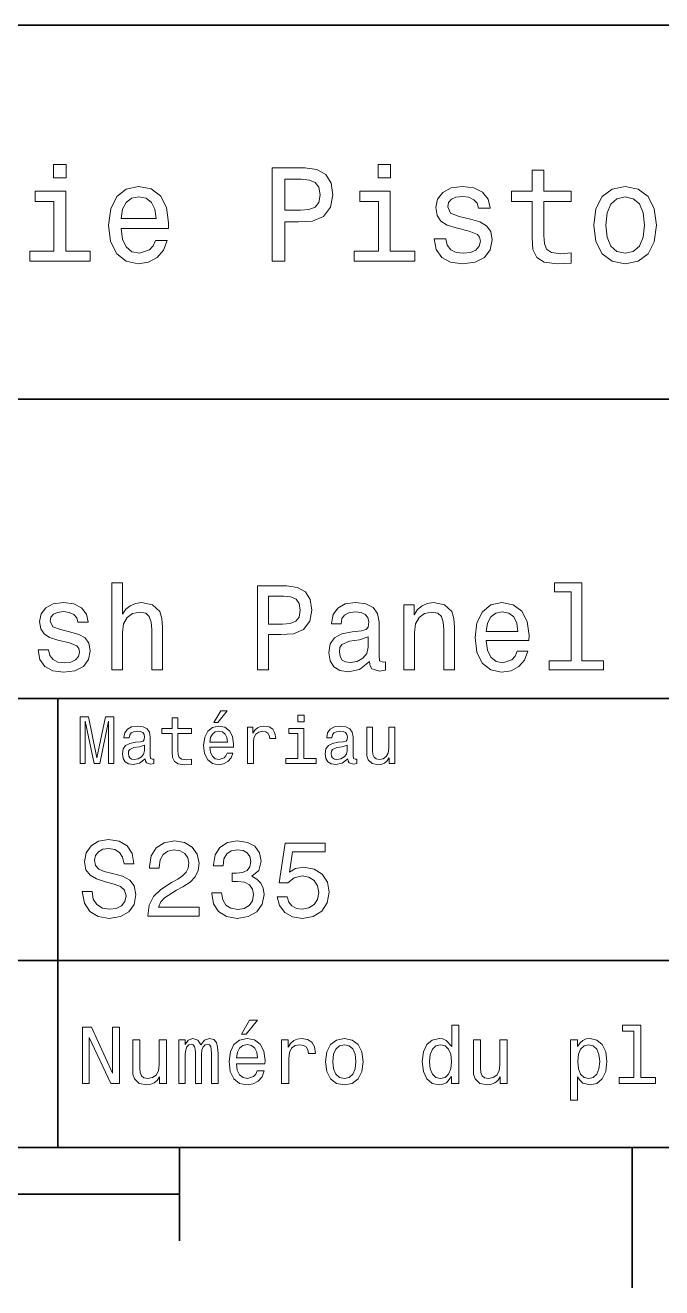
# Model space of a CAD drawing. Extents: x 0 to 297, y 0 to 210.
# Drawn here: x 190.3 to 224.3, y 2.5 to 70 of the extents above; entities that cross this region are included whole.
import ezdxf

# ---------------------------------------------------------------- set-up
doc = ezdxf.new("R2010")
doc.units = 0

msp = doc.modelspace()

# ---------------------------------------------------------------- linework, layer by layer
at = {"color": 7, "lineweight": 35}
for p, q in [((97, 70), (287, 70)), ((162, 50), (287, 50)), ((162, 34), (287, 34)), ((162, 20), (287, 20)), ((10, 10), (287, 10)), ((97, 10), (287, 10)), ((98.5, 7.5), (198.5, 7.5))]:
    msp.add_line(p, q, dxfattribs=at)
at = {"color": 7, "lineweight": 35, "ltscale": 0.35}
msp.add_line((192, 20), (192, 34), dxfattribs=at)
at = {"color": 7, "lineweight": 35, "ltscale": 0.25}
msp.add_line((192, 10), (192, 20), dxfattribs=at)
at = {"color": 7, "lineweight": 35, "ltscale": 0.125}
msp.add_line((198.5, 10), (198.5, 5), dxfattribs=at)
at = {"color": 7, "lineweight": 35, "ltscale": 0.1875}
msp.add_line((222.699997, 10), (222.699997, 2.5), dxfattribs=at)
at = {"color": 7, "lineweight": 13}
for points in [[(192.439484, 62.554031), (191.769455, 62.554031), (191.769455, 61.833572), (192.439484, 61.833572)], [(203.462524, 57.381123), (204.125351, 57.381123), (204.125351, 59.492073), (204.860229, 59.492073), (205.602295, 59.528095), (206.193085, 59.780258), (206.574921, 60.270172), (206.704605, 60.940201), (206.603745, 61.559795), (206.315552, 62.013687), (205.840057, 62.287464), (205.191635, 62.381123), (203.462524, 62.381123)], [(209.788177, 62.554031), (209.118149, 62.554031), (209.118149, 61.833572), (209.788177, 61.833572)], [(217.353027, 60.579971), (217.353027, 58.64193), (217.396255, 58.015129), (217.597992, 57.582851), (218.001434, 57.330688), (218.685883, 57.244236), (219.43515, 57.280258), (219.43515, 57.827808), (218.887604, 57.78458), (218.390488, 57.842216), (218.123917, 58.022331), (218.008652, 58.324928), (217.98703, 58.75), (217.98703, 60.579971), (219.43515, 60.579971), (219.43515, 61.120316), (217.98703, 61.120316), (217.98703, 62.251438), (217.353027, 62.251438), (217.353027, 61.120316), (216.257935, 61.120316), (216.257935, 60.579971)], [(205.01152, 61.76873), (205.443802, 61.725502), (205.760803, 61.588615), (205.94812, 61.336452), (206.01297, 60.940201), (205.940918, 60.522331), (205.746399, 60.270172), (205.414978, 60.140488), (204.96109, 60.104465), (204.125351, 60.104465), (204.125351, 61.76873)], [(192.417862, 57.914265), (192.417862, 61.120316), (190.789627, 61.120316), (190.789627, 60.579971), (191.783859, 60.579971), (191.783859, 57.914265), (190.48703, 57.914265), (190.48703, 57.381123), (193.729111, 57.381123), (193.729111, 57.914265)], [(195.37175, 59.131844), (197.907776, 59.131844), (197.914978, 59.427231), (197.799713, 60.255764), (197.482712, 60.875359), (196.978378, 61.25), (196.30835, 61.386887), (195.65274, 61.242794), (195.148407, 60.839336), (194.824203, 60.183716), (194.708923, 59.319164), (194.817001, 58.432995), (195.141205, 57.78458), (195.638321, 57.381123), (196.286743, 57.244236), (196.848694, 57.337894), (197.309799, 57.582851), (197.648407, 57.971901), (197.842941, 58.490631), (197.216141, 58.490631), (197.086456, 58.20245), (196.899139, 57.986309), (196.365997, 57.8134), (195.955322, 57.892651), (195.645538, 58.14481), (195.443802, 58.555473), (195.37175, 59.110229)], [(195.37175, 59.664986), (195.451004, 60.162102), (195.645538, 60.529537), (195.940918, 60.75288), (196.329971, 60.83213), (196.711807, 60.75288), (197.007202, 60.529537), (197.187317, 60.162102), (197.252167, 59.664986)], [(209.766571, 57.914265), (209.766571, 61.120316), (208.138321, 61.120316), (208.138321, 60.579971), (209.132568, 60.579971), (209.132568, 57.914265), (207.835724, 57.914265), (207.835724, 57.381123), (211.077805, 57.381123), (211.077805, 57.914265)], [(214.060516, 59.636166), (213.44812, 59.780258), (212.994232, 59.945965), (212.842941, 60.28458), (212.886169, 60.522331), (213.03746, 60.695244), (213.282425, 60.803314), (213.635437, 60.846542), (213.97406, 60.803314), (214.240631, 60.67363), (214.413544, 60.479107), (214.485596, 60.219738), (215.105194, 60.219738), (215.105194, 60.23415), (214.997116, 60.70245), (214.701721, 61.069885), (214.240631, 61.30043), (213.635437, 61.386887), (213.023056, 61.30043), (212.57637, 61.062679), (212.29538, 60.709652), (212.208939, 60.262966), (212.273773, 59.830688), (212.475494, 59.528095), (212.806915, 59.311958), (213.289627, 59.16066), (213.995682, 58.987751), (214.427948, 58.807636), (214.543228, 58.663544), (214.586456, 58.447407), (214.521606, 58.180836), (214.348694, 57.979107), (214.067719, 57.849422), (213.693085, 57.806194), (213.296829, 57.849422), (213.008636, 58.000721), (212.814117, 58.245674), (212.734863, 58.584293), (212.122482, 58.584293), (212.223343, 58.007923), (212.518738, 57.590057), (212.98703, 57.337894), (213.635437, 57.244236), (214.312683, 57.337894), (214.809799, 57.590057), (215.112396, 57.993515), (215.220459, 58.519451), (215.141205, 58.973343), (214.917862, 59.283138), (214.55043, 59.484871)], [(220.65274, 59.311958), (220.768005, 58.432995), (221.099426, 57.78458), (221.625366, 57.381123), (222.331421, 57.244236), (223.030258, 57.381123), (223.556198, 57.777374), (223.887604, 58.425793), (224.010086, 59.311958), (223.887604, 60.190922), (223.556198, 60.846542), (223.030258, 61.242794), (222.331421, 61.386887), (221.625366, 61.242794), (221.099426, 60.839336), (220.768005, 60.190922)], [(221.301147, 59.319164), (221.365997, 59.967579), (221.567719, 60.435879), (221.891937, 60.72406), (222.331421, 60.824928), (222.763687, 60.72406), (223.087891, 60.443081), (223.289627, 59.967579), (223.361679, 59.319164), (223.289627, 58.663544), (223.087891, 58.188038), (222.763687, 57.899853), (222.331421, 57.806194), (221.891937, 57.899853), (221.567719, 58.188038), (221.365997, 58.663544)], [(194.881851, 35.530258), (195.452454, 35.530258), (195.452454, 37.540344), (195.510818, 38.000721), (195.698853, 38.337894), (195.990646, 38.545387), (196.379684, 38.623199), (196.690933, 38.558357), (196.885452, 38.383286), (196.982712, 38.091499), (197.015137, 37.70245), (197.015137, 35.530258), (197.585739, 35.530258), (197.585739, 37.819164), (197.559799, 38.279537), (197.443085, 38.662102), (197.060532, 39.012245), (196.463989, 39.135445), (196.139771, 39.090057), (195.860962, 38.966858), (195.627533, 38.772331), (195.452454, 38.506485), (195.452454, 40.185879), (194.881851, 40.185879)], [(202.662827, 35.530258), (203.259369, 35.530258), (203.259369, 37.430115), (203.920761, 37.430115), (204.588623, 37.462536), (205.120331, 37.68948), (205.463989, 38.130402), (205.580704, 38.733429), (205.489929, 39.291065), (205.23056, 39.699566), (204.802597, 39.945965), (204.219025, 40.030258), (202.662827, 40.030258)], [(219.437317, 39.706051), (219.437317, 36.010086), (218.263702, 36.010086), (218.263702, 35.530258), (221.175079, 35.530258), (221.175079, 36.010086), (220.007935, 36.010086), (220.007935, 40.185879), (218.542511, 40.185879), (218.542511, 39.706051)], [(204.056915, 39.479107), (204.445969, 39.440201), (204.731277, 39.317001), (204.899857, 39.090057), (204.958221, 38.733429), (204.893372, 38.357346), (204.718307, 38.130402), (204.420044, 38.013687), (204.011536, 37.981266), (203.259369, 37.981266), (203.259369, 39.479107)], [(192.683731, 37.559795), (192.132568, 37.68948), (191.724075, 37.838615), (191.587906, 38.143372), (191.626801, 38.357346), (191.76297, 38.512966), (191.983429, 38.610229), (192.301163, 38.649136), (192.605911, 38.610229), (192.845825, 38.493515), (193.00145, 38.318443), (193.066284, 38.085014), (193.623932, 38.085014), (193.623932, 38.09798), (193.526657, 38.519451), (193.260818, 38.850143), (192.845825, 39.057636), (192.301163, 39.135445), (191.75, 39.057636), (191.347992, 38.843658), (191.095108, 38.525936), (191.017303, 38.123917), (191.075653, 37.734871), (191.257217, 37.462536), (191.555481, 37.268009), (191.989914, 37.131844), (192.625366, 36.976223), (193.01442, 36.814121), (193.118164, 36.684437), (193.157074, 36.489914), (193.098709, 36.25), (192.943085, 36.068443), (192.690216, 35.951729), (192.353027, 35.912823), (191.996399, 35.951729), (191.737045, 36.087894), (191.561966, 36.308357), (191.490646, 36.61311), (190.939484, 36.61311), (191.030273, 36.094379), (191.296112, 35.7183), (191.71759, 35.491352), (192.301163, 35.407059), (192.910675, 35.491352), (193.358078, 35.7183), (193.630417, 36.081409), (193.727676, 36.554752), (193.656342, 36.963257), (193.455338, 37.242073), (193.124649, 37.42363)], [(208.660675, 35.98415), (208.660675, 35.964695), (208.693085, 35.744236), (208.790344, 35.588615), (209.198853, 35.465416), (209.516571, 35.517288), (209.516571, 35.958214), (209.380402, 35.938759), (209.198853, 36.023052), (209.166428, 36.282421), (209.166428, 38.085014), (209.088623, 38.545387), (208.861679, 38.869595), (208.466141, 39.064121), (207.908508, 39.135445), (207.363846, 39.057636), (206.961823, 38.837173), (206.708939, 38.493515), (206.624649, 38.039623), (206.624649, 38.000721), (207.136902, 38.000721), (207.182281, 38.273052), (207.324936, 38.467579), (207.558365, 38.584293), (207.889053, 38.629681), (208.206787, 38.59726), (208.433716, 38.5), (208.569885, 38.331409), (208.61528, 38.09798), (208.58934, 37.825645), (208.485596, 37.68948), (208.226227, 37.624638), (207.739914, 37.572765), (207.182281, 37.456051), (206.786743, 37.248558), (206.553314, 36.924351), (206.481995, 36.444523), (206.546844, 36.016571), (206.747849, 35.698845), (207.072052, 35.497837), (207.519455, 35.426514), (208.122482, 35.562679)], [(210.495682, 35.530258), (211.066284, 35.530258), (211.066284, 37.540344), (211.124649, 38.000721), (211.312683, 38.337894), (211.604477, 38.545387), (211.99353, 38.623199), (212.304764, 38.558357), (212.499283, 38.383286), (212.596542, 38.091499), (212.628967, 37.70245), (212.628967, 35.530258), (213.19957, 35.530258), (213.19957, 37.819164), (213.173645, 38.279537), (213.056915, 38.662102), (212.674362, 39.012245), (212.07782, 39.135445), (211.747131, 39.090057), (211.468307, 38.966858), (211.228394, 38.759365), (211.040344, 38.480545), (211.040344, 39.012245), (210.495682, 39.012245)], [(214.898422, 37.105907), (217.180847, 37.105907), (217.187317, 37.371758), (217.083588, 38.117435), (216.798279, 38.675072), (216.344391, 39.012245), (215.741364, 39.135445), (215.151306, 39.005764), (214.697418, 38.642651), (214.405624, 38.052593), (214.30188, 37.274494), (214.399139, 36.476944), (214.690933, 35.893372), (215.138336, 35.530258), (215.721909, 35.407059), (216.227676, 35.491352), (216.642654, 35.711815), (216.947418, 36.061958), (217.122482, 36.528816), (216.558365, 36.528816), (216.44165, 36.269451), (216.273056, 36.074928), (215.793228, 35.919308), (215.423645, 35.990631), (215.144821, 36.217579), (214.963257, 36.587173), (214.898422, 37.086452)], [(214.898422, 37.585735), (214.969742, 38.033138), (215.144821, 38.363831), (215.410675, 38.564842), (215.760803, 38.636166), (216.104477, 38.564842), (216.370331, 38.363831), (216.532425, 38.033138), (216.59079, 37.585735)], [(208.595825, 36.749279), (208.518021, 36.412102), (208.310532, 36.152737), (207.999283, 35.98415), (207.61673, 35.925793), (207.370331, 35.958214), (207.195251, 36.061958), (207.085022, 36.243515), (207.052597, 36.496395), (207.078537, 36.723343), (207.182281, 36.885445), (207.597275, 37.067001), (208.122482, 37.14481), (208.595825, 37.30043)], [(200.341492, 32.728386), (200.554031, 32.728386), (201.054749, 33.340778), (200.701736, 33.340778)], [(205.161377, 33.117435), (204.82637, 33.117435), (204.82637, 32.757202), (205.161377, 32.757202)], [(193.183716, 30.530979), (193.46109, 30.530979), (193.46109, 32.80043), (193.929398, 30.530979), (194.239197, 30.530979), (194.703888, 32.80043), (194.703888, 30.530979), (194.984863, 30.530979), (194.984863, 33.030979), (194.545395, 33.030979), (194.08429, 30.826368), (193.626801, 33.030979), (193.183716, 33.030979)], [(196.656342, 30.78314), (196.656342, 30.772333), (196.674347, 30.649855), (196.728394, 30.5634), (196.955338, 30.494957), (197.131851, 30.523775), (197.131851, 30.768732), (197.056198, 30.757925), (196.955338, 30.804754), (196.937317, 30.948847), (196.937317, 31.950287), (196.894089, 32.206051), (196.768005, 32.386166), (196.548264, 32.494236), (196.23848, 32.533859), (195.935883, 32.490635), (195.71254, 32.368156), (195.572052, 32.177231), (195.525223, 31.925072), (195.525223, 31.903458), (195.809799, 31.903458), (195.835022, 32.054756), (195.914261, 32.162823), (196.043945, 32.227665), (196.227661, 32.25288), (196.404175, 32.234871), (196.530258, 32.180836), (196.605911, 32.087173), (196.631119, 31.957493), (196.616714, 31.806194), (196.559082, 31.730547), (196.414978, 31.694523), (196.144806, 31.665705), (195.835022, 31.600864), (195.61528, 31.48559), (195.485596, 31.305475), (195.445969, 31.038904), (195.481995, 30.801151), (195.593658, 30.62464), (195.773773, 30.512968), (196.022339, 30.473343), (196.357346, 30.54899)], [(198.100861, 32.130402), (198.100861, 31.161383), (198.122482, 30.847982), (198.223343, 30.631844), (198.425079, 30.505762), (198.767288, 30.462536), (199.141937, 30.480547), (199.141937, 30.754322), (198.868149, 30.732708), (198.619598, 30.761526), (198.486313, 30.851583), (198.42868, 31.002882), (198.417862, 31.215418), (198.417862, 32.130402), (199.141937, 32.130402), (199.141937, 32.400574), (198.417862, 32.400574), (198.417862, 32.966137), (198.100861, 32.966137), (198.100861, 32.400574), (197.553314, 32.400574), (197.553314, 32.130402)], [(200.121765, 31.40634), (201.389771, 31.40634), (201.393372, 31.554033), (201.335739, 31.9683), (201.177231, 32.278099), (200.925079, 32.465416), (200.590057, 32.533859), (200.262253, 32.461815), (200.010086, 32.260086), (199.847977, 31.932276), (199.790344, 31.5), (199.844376, 31.056915), (200.006485, 30.732708), (200.255051, 30.530979), (200.579254, 30.462536), (200.860229, 30.509365), (201.090775, 30.631844), (201.260086, 30.826368), (201.357346, 31.085733), (201.043945, 31.085733), (200.979111, 30.941643), (200.885452, 30.833572), (200.618881, 30.747118), (200.413544, 30.786743), (200.258652, 30.912823), (200.157776, 31.118155), (200.121765, 31.395533)], [(202.131851, 30.530979), (202.448853, 30.530979), (202.448853, 31.636887), (202.481262, 31.903458), (202.578537, 32.094379), (202.73703, 32.209652), (202.94957, 32.249279), (203.108063, 32.224064), (203.226944, 32.152016), (203.298996, 32.029537), (203.324203, 31.863832), (203.644806, 31.863832), (203.601593, 32.155621), (203.482712, 32.364552), (203.284576, 32.490635), (203.014404, 32.533859), (202.830688, 32.505043), (202.672195, 32.432995), (202.531708, 32.310516), (202.420029, 32.144814), (202.420029, 32.465416), (202.131851, 32.465416)], [(205.150574, 30.79755), (205.150574, 32.400574), (204.336456, 32.400574), (204.336456, 32.130402), (204.833572, 32.130402), (204.833572, 30.79755), (204.185165, 30.79755), (204.185165, 30.530979), (205.806198, 30.530979), (205.806198, 30.79755)], [(207.499283, 30.78314), (207.499283, 30.772333), (207.517288, 30.649855), (207.57132, 30.5634), (207.798264, 30.494957), (207.974777, 30.523775), (207.974777, 30.768732), (207.899139, 30.757925), (207.798264, 30.804754), (207.780258, 30.948847), (207.780258, 31.950287), (207.73703, 32.206051), (207.610947, 32.386166), (207.391205, 32.494236), (207.081406, 32.533859), (206.778824, 32.490635), (206.555481, 32.368156), (206.414978, 32.177231), (206.368149, 31.925072), (206.368149, 31.903458), (206.65274, 31.903458), (206.677948, 32.054756), (206.757202, 32.162823), (206.886887, 32.227665), (207.070602, 32.25288), (207.247116, 32.234871), (207.373199, 32.180836), (207.448853, 32.087173), (207.47406, 31.957493), (207.459656, 31.806194), (207.402023, 31.730547), (207.257919, 31.694523), (206.987747, 31.665705), (206.677948, 31.600864), (206.458206, 31.48559), (206.328537, 31.305475), (206.28891, 31.038904), (206.324921, 30.801151), (206.4366, 30.62464), (206.616714, 30.512968), (206.86528, 30.473343), (207.200287, 30.54899)], [(210.010086, 32.465416), (209.693085, 32.465416), (209.693085, 31.348703), (209.657059, 31.089336), (209.552597, 30.902016), (209.390488, 30.786743), (209.177948, 30.750719), (209.008636, 30.779539), (208.900574, 30.865993), (208.83934, 31.013687), (208.824921, 31.222622), (208.824921, 32.465416), (208.507919, 32.465416), (208.507919, 31.193804), (208.518738, 30.93804), (208.587173, 30.725504), (208.796112, 30.530979), (209.131119, 30.462536), (209.311234, 30.487751), (209.466141, 30.552593), (209.599426, 30.664265), (209.707489, 30.826368), (209.707489, 30.530979), (210.010086, 30.530979)], [(200.121765, 31.672911), (200.161377, 31.921469), (200.258652, 32.105186), (200.406342, 32.216858), (200.600861, 32.256485), (200.791794, 32.216858), (200.939484, 32.105186), (201.029541, 31.921469), (201.061966, 31.672911)], [(196.620316, 31.208212), (196.577087, 31.020893), (196.461823, 30.876801), (196.28891, 30.78314), (196.07637, 30.750719), (195.939484, 30.768732), (195.842224, 30.826368), (195.780975, 30.927233), (195.76297, 31.067722), (195.777374, 31.193804), (195.835022, 31.283861), (196.065567, 31.384726), (196.357346, 31.427954), (196.620316, 31.514408)], [(207.463257, 31.208212), (207.420029, 31.020893), (207.304749, 30.876801), (207.131851, 30.78314), (206.919312, 30.750719), (206.782425, 30.768732), (206.68515, 30.826368), (206.623917, 30.927233), (206.605911, 31.067722), (206.620316, 31.193804), (206.677948, 31.283861), (206.908508, 31.384726), (207.200287, 31.427954), (207.463257, 31.514408)], [(193.824203, 23.680117), (193.299713, 23.680117), (193.414978, 23.069164), (193.703171, 22.619596), (194.146973, 22.348703), (194.746399, 22.250721), (195.340057, 22.342941), (195.783859, 22.596542), (196.066284, 22.994238), (196.170029, 23.518732), (196.083572, 23.991356), (195.841492, 24.296831), (195.44957, 24.49856), (194.925079, 24.648417), (194.47551, 24.757925), (194.181549, 24.884727), (194.014404, 25.069164), (193.96254, 25.357349), (194.014404, 25.616714), (194.164261, 25.812681), (194.394806, 25.945246), (194.711823, 25.991356), (195.034576, 25.933718), (195.288177, 25.778099), (195.455338, 25.518732), (195.536026, 25.167149), (196.060516, 25.167149), (196.060516, 25.178675), (195.968292, 25.720463), (195.697403, 26.12392), (195.270889, 26.377522), (194.694519, 26.463978), (194.175797, 26.377522), (193.772339, 26.135448), (193.51297, 25.760807), (193.420746, 25.276657), (193.495682, 24.844381), (193.714691, 24.550434), (194.060516, 24.354467), (194.533142, 24.204613), (195, 24.072046), (195.351578, 23.945246), (195.564835, 23.760807), (195.639771, 23.461096), (195.570602, 23.155621), (195.391937, 22.925074), (195.121033, 22.780981), (194.769455, 22.734871), (194.377518, 22.798271), (194.077805, 22.98271), (193.887604, 23.282421)], [(196.798264, 22.360231), (199.547546, 22.360231), (199.547546, 22.855909), (197.374634, 22.855909), (197.495682, 23.126802), (197.703171, 23.351585), (198.342941, 23.760807), (198.682999, 23.933718), (199.0634, 24.181557), (199.33429, 24.469742), (199.489914, 24.809799), (199.547546, 25.195967), (199.44957, 25.680117), (199.17868, 26.06052), (198.763687, 26.302595), (198.227661, 26.38905), (197.674347, 26.291067), (197.253601, 26.020174), (196.982712, 25.587896), (196.890488, 25.017292), (196.890488, 24.9366), (197.414978, 24.9366), (197.414978, 24.98271), (197.466858, 25.374641), (197.622482, 25.662825), (197.870316, 25.847263), (198.198853, 25.910664), (198.533142, 25.853027), (198.780975, 25.708935), (198.942368, 25.48415), (199, 25.201729), (198.959656, 24.9366), (198.850143, 24.711817), (198.66571, 24.51585), (198.412109, 24.342941), (198.072052, 24.158503), (197.507202, 23.801153), (197.109512, 23.42075), (196.873199, 22.959656), (196.798264, 22.377522)], [(200.221909, 23.616716), (200.221909, 23.57637), (200.314117, 23.023056), (200.585022, 22.60807), (201.01152, 22.342941), (201.57637, 22.244957), (202.175797, 22.342941), (202.625366, 22.596542), (202.913544, 23), (203.017288, 23.518732), (202.971176, 23.858791), (202.844376, 24.135448), (202.636887, 24.348703), (202.360229, 24.504324), (202.734863, 24.815563), (202.867432, 25.311239), (202.780975, 25.760807), (202.533142, 26.100864), (202.129684, 26.314121), (201.57637, 26.38905), (201.057632, 26.296831), (200.659943, 26.043228), (200.400574, 25.639771), (200.314117, 25.103746), (200.314117, 25.063402), (200.827087, 25.063402), (200.873199, 25.432278), (201.023056, 25.697407), (201.265137, 25.858791), (201.605194, 25.916428), (201.904892, 25.870317), (202.123917, 25.749281), (202.256485, 25.553314), (202.30835, 25.288185), (202.256485, 25.005764), (202.118149, 24.815563), (201.876083, 24.700289), (201.547546, 24.665707), (201.322769, 24.671471), (201.322769, 24.216139), (201.605194, 24.227667), (201.968292, 24.175793), (202.239197, 24.037464), (202.400574, 23.812681), (202.458206, 23.518732), (202.394806, 23.184439), (202.227661, 22.9366), (201.96254, 22.780981), (201.610947, 22.729107), (201.247833, 22.786745), (200.982712, 22.959656), (200.815567, 23.236313), (200.752167, 23.616716)], [(203.714691, 23.40346), (203.841492, 22.930836), (204.123917, 22.56196), (204.53891, 22.331413), (205.069168, 22.244957), (205.651291, 22.348703), (206.106628, 22.631124), (206.394806, 23.080692), (206.504318, 23.657061), (206.406342, 24.193085), (206.129684, 24.613834), (205.697403, 24.884727), (205.138336, 24.98271), (204.706055, 24.913546), (204.371765, 24.723343), (204.533142, 25.801153), (206.285309, 25.801153), (206.285309, 26.273777), (204.146973, 26.273777), (203.829971, 24.152739), (204.291061, 24.152739), (204.625366, 24.423632), (205.05188, 24.521614), (205.420746, 24.458214), (205.703171, 24.273777), (205.881851, 23.991356), (205.945251, 23.628242), (205.881851, 23.265131), (205.697403, 22.98271), (205.414978, 22.804035), (205.05188, 22.740635), (204.746399, 22.780981), (204.510086, 22.913546), (204.337173, 23.121038), (204.250717, 23.40346)], [(193.315567, 13.428675), (193.674347, 13.428675), (193.674347, 15.888329), (194.824203, 13.428675), (195.286743, 13.428675), (195.286743, 16.428675), (194.92363, 16.428675), (194.92363, 13.969021), (193.786743, 16.428675), (193.315567, 16.428675)], [(201.809799, 16.065563), (202.06485, 16.065563), (202.66571, 16.800432), (202.242081, 16.800432)], [(213.048996, 13.787464), (213.048996, 13.428675), (213.429398, 13.428675), (213.429398, 16.532421), (213.053314, 16.532421), (213.053314, 15.395534), (212.763687, 15.724064), (212.586456, 15.801874), (212.383286, 15.832133), (212.015854, 15.745678), (211.730545, 15.503603), (211.544662, 15.114553), (211.479828, 14.591499), (211.544662, 14.068444), (211.730545, 13.675073), (212.015854, 13.428675), (212.383286, 13.346542), (212.586456, 13.376801), (212.768005, 13.454611)], [(222.788193, 16.212536), (222.788193, 13.748559), (222.005768, 13.748559), (222.005768, 13.428675), (223.946686, 13.428675), (223.946686, 13.748559), (223.168594, 13.748559), (223.168594, 16.532421), (222.19165, 16.532421), (222.19165, 16.212536)], [(197.798279, 15.75), (197.417862, 15.75), (197.417862, 14.409943), (197.374634, 14.098703), (197.249283, 13.873919), (197.054749, 13.735591), (196.799713, 13.692364), (196.596542, 13.726946), (196.466858, 13.830692), (196.393372, 14.007925), (196.376083, 14.258646), (196.376083, 15.75), (195.995682, 15.75), (195.995682, 14.224064), (196.008652, 13.917148), (196.090775, 13.662104), (196.341492, 13.428675), (196.743515, 13.346542), (196.959656, 13.376801), (197.145538, 13.454611), (197.305481, 13.588617), (197.435165, 13.783141), (197.435165, 13.428675), (197.798279, 13.428675)], [(198.459656, 13.428675), (198.809799, 13.428675), (198.809799, 14.980548), (198.831406, 15.213978), (198.896255, 15.382565), (198.995682, 15.481989), (199.125366, 15.520894), (199.229111, 15.486312), (199.298279, 15.399857), (199.332855, 15.252882), (199.345825, 15.058358), (199.345825, 13.428675), (199.674347, 13.428675), (199.674347, 14.980548), (199.695969, 15.209655), (199.760803, 15.378242), (199.864548, 15.481989), (199.994232, 15.520894), (200.097977, 15.486312), (200.167145, 15.399857), (200.210373, 15.058358), (200.210373, 13.428675), (200.560516, 13.428675), (200.560516, 15.032421), (200.53891, 15.365274), (200.469742, 15.620317), (200.331406, 15.775937), (200.106628, 15.832133), (199.842941, 15.745678), (199.639771, 15.494957), (199.479828, 15.741355), (199.211823, 15.832133), (198.965424, 15.745678), (198.796829, 15.503603), (198.796829, 15.75), (198.459656, 15.75)], [(201.546112, 14.479107), (203.067719, 14.479107), (203.072052, 14.656341), (203.002884, 15.153459), (202.812683, 15.525217), (202.510086, 15.75), (202.108063, 15.832133), (201.714691, 15.745678), (201.412109, 15.503603), (201.217575, 15.110231), (201.148422, 14.591499), (201.213257, 14.059798), (201.407776, 13.67075), (201.706055, 13.428675), (202.095108, 13.346542), (202.432281, 13.402739), (202.708939, 13.549712), (202.912109, 13.783141), (203.028824, 14.09438), (202.65274, 14.09438), (202.574936, 13.92147), (202.46254, 13.791787), (202.142654, 13.688041), (201.896255, 13.735591), (201.710373, 13.886888), (201.58934, 14.133286), (201.546112, 14.466139)], [(203.958221, 13.428675), (204.338623, 13.428675), (204.338623, 14.755764), (204.377518, 15.075649), (204.494232, 15.304755), (204.684433, 15.443084), (204.939484, 15.490635), (205.129684, 15.460375), (205.272339, 15.373919), (205.358795, 15.226946), (205.389053, 15.028098), (205.773773, 15.028098), (205.721909, 15.378242), (205.579254, 15.628963), (205.341492, 15.78026), (205.017288, 15.832133), (204.796829, 15.797551), (204.606628, 15.711096), (204.438034, 15.564121), (204.304031, 15.365274), (204.304031, 15.75), (203.958221, 15.75)], [(206.305481, 14.587176), (206.374634, 14.059798), (206.573486, 13.67075), (206.889053, 13.428675), (207.312683, 13.346542), (207.731995, 13.428675), (208.047546, 13.666427), (208.246399, 14.055476), (208.319885, 14.587176), (208.246399, 15.114553), (208.047546, 15.507925), (207.731995, 15.745678), (207.312683, 15.832133), (206.889053, 15.745678), (206.573486, 15.503603), (206.374634, 15.114553)], [(216.014404, 15.75), (215.634003, 15.75), (215.634003, 14.409943), (215.590775, 14.098703), (215.465424, 13.873919), (215.270889, 13.735591), (215.015854, 13.692364), (214.812683, 13.726946), (214.682999, 13.830692), (214.609512, 14.007925), (214.592224, 14.258646), (214.592224, 15.75), (214.211823, 15.75), (214.211823, 14.224064), (214.224792, 13.917148), (214.306915, 13.662104), (214.557632, 13.428675), (214.959656, 13.346542), (215.175797, 13.376801), (215.361679, 13.454611), (215.521622, 13.588617), (215.651306, 13.783141), (215.651306, 13.428675), (216.014404, 13.428675)], [(219.788193, 15.391211), (219.788193, 15.75), (219.407776, 15.75), (219.407776, 12.529539), (219.788193, 12.529539), (219.788193, 13.783141), (219.922195, 13.579971), (220.073486, 13.445966), (220.453888, 13.346542), (220.817001, 13.428675), (221.10231, 13.675073), (221.288193, 14.064121), (221.357346, 14.591499), (221.288193, 15.114553), (221.10231, 15.503603), (220.817001, 15.745678), (220.453888, 15.832133), (220.246399, 15.806196), (220.069168, 15.724064), (219.917877, 15.585735)], [(201.546112, 14.798992), (201.593658, 15.097262), (201.710373, 15.317724), (201.887604, 15.45173), (202.121033, 15.49928), (202.350143, 15.45173), (202.527374, 15.317724), (202.635452, 15.097262), (202.674347, 14.798992)], [(206.694519, 14.591499), (206.733429, 14.980548), (206.854462, 15.261528), (207.048996, 15.434439), (207.312683, 15.494957), (207.572052, 15.434439), (207.766571, 15.26585), (207.887604, 14.980548), (207.930832, 14.591499), (207.887604, 14.198127), (207.766571, 13.912825), (207.572052, 13.739914), (207.312683, 13.683718), (207.048996, 13.739914), (206.854462, 13.912825), (206.733429, 14.198127)], [(212.44812, 15.490635), (212.698853, 15.430116), (212.889053, 15.261528), (213.001434, 14.980548), (213.044678, 14.591499), (213.001434, 14.198127), (212.889053, 13.917148), (212.698853, 13.744237), (212.44812, 13.688041), (212.210373, 13.744237), (212.028824, 13.917148), (211.907776, 14.20245), (211.868881, 14.591499), (211.907776, 14.976225), (212.028824, 15.257205), (212.210373, 15.430116)], [(220.389053, 13.688041), (220.134003, 13.744237), (219.948135, 13.917148), (219.831421, 14.198127), (219.792511, 14.591499), (219.831421, 14.980548), (219.948135, 15.261528), (220.134003, 15.430116), (220.389053, 15.490635), (220.622482, 15.430116), (220.808365, 15.257205), (220.925079, 14.976225), (220.968307, 14.591499), (220.925079, 14.20245), (220.808365, 13.917148), (220.622482, 13.744237)]]:
    msp.add_lwpolyline(points, close=True, dxfattribs=at)

doc.saveas('drawing.dxf')
